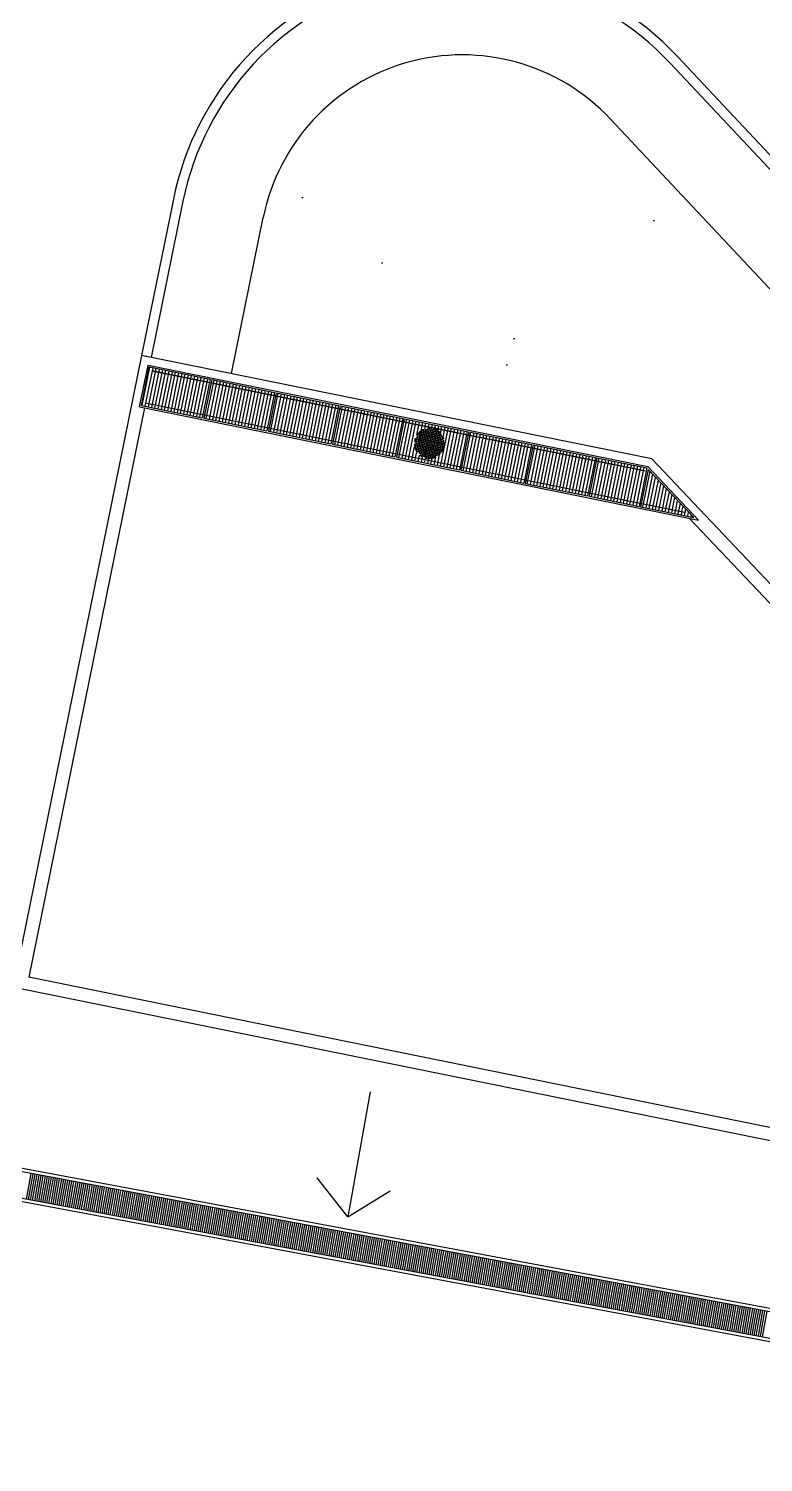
# Model space of a CAD drawing. Header units: metres. Extents: x 1796 to 5645, y -4719 to 2384.
# Drawn here: x 2018.84 to 2030.05, y -1138.64 to -1116.74 of the extents above; entities that cross this region are included whole.
import ezdxf

# ---------------------------------------------------------------- set-up
doc = ezdxf.new("R2010")
doc.units = ezdxf.units.M
doc.header["$MEASUREMENT"] = 0
doc.layers.add('ARQUITETURA', color=253, linetype='CONTINUOUS')

msp = doc.modelspace()

# ---------------------------------------------------------------- hatches: boundary and pattern name
at = {"layer": 'ARQUITETURA'}
h = msp.add_hatch(dxfattribs=at)
h.set_pattern_fill('AR-SAND', color=116, scale=3, angle=-46.877, style=0)
h.set_pattern_definition([(350.62296, (1466.5355, -762.2295), (4.08992, 4.08927), [0, -4.56, 0, -5.1, 0, -4.875]), (320.623, (1466.5355, -762.2295), (9.808834, 1.91215), [0, -2.46, 0, -4.11, 0, -1.575]), (280.623, (1464.013, -759.536), (6.39856, -6.807323), [0, -1.5, 0, -5.4, 0, -7.05]), (270.623, (1464.013, -759.536), (8.08648, -4.78256), [0, -0.75, 0, -3.54, 0, -4.05])])
edge = h.paths.add_edge_path()
edge.add_line((2048.41, -1161.912), (2047.65, -1163.919))
edge.add_arc((2015.073, -1249.958), 92, 69.26198, 79.43995)
edge.add_line((2031.934, -1159.516), (2031.658, -1160.99))
edge.add_line((2031.658, -1160.99), (2009.518, -1156.844))
edge.add_line((2009.518, -1156.844), (2011.289, -1147.384))
edge.add_line((2011.289, -1147.384), (2033.265, -1151.499))
edge.add_line((2033.265, -1151.499), (2037.108, -1132.566))
edge.add_line((2037.108, -1132.566), (2028.352, -1123.315))
edge.add_line((2028.352, -1123.315), (2021.935, -1122.012))
edge.add_line((2021.935, -1122.012), (2022.419, -1119.626))
edge.add_arc((2025.457, -1120.243), 3.1, 43.1229, 168.5248, ccw=False)
edge.add_line((2027.72, -1118.124), (2040.231, -1131.482))
edge.add_arc((2039.063, -1132.575), 1.6, -10.3134, 43.1255, ccw=False)
edge.add_line((2040.638, -1132.862), (2037.908, -1147.419))
edge.add_arc((2043.365, -1148.443), 5.552, 169.3787, 228.4034)
edge.add_line((2039.679, -1152.595), (2048.41, -1161.912))

# ---------------------------------------------------------------- linework, layer by layer
for p, q in [((2041.19, -1130.678, 0), (2028.632, -1117.269, 0)), ((2041.294, -1130.569, 0), (2028.741, -1117.167, 0)), ((2027.72, -1118.124, 0), (2040.231, -1131.482, 0)), ((2021.047, -1119.347, 0), (2020.563, -1121.733)), ((2021.194, -1119.377, 0), (2020.71, -1121.763)), ((2021.935, -1122.012, 0), (2022.419, -1119.626, 0)), ((2020.563, -1121.733), (2018.603, -1131.386)), ((2028.352, -1123.315), (2020.563, -1121.733)), ((2020.531, -1122.518), (2020.66, -1121.881)), ((2020.56, -1122.498), (2020.68, -1121.91)), ((2020.57, -1122.5), (2020.689, -1121.912)), ((2020.619, -1122.51), (2020.738, -1121.922)), ((2020.66, -1121.881), (2028.289, -1123.429)), ((2020.668, -1122.52), (2020.787, -1121.932)), ((2020.68, -1121.91), (2021.608, -1122.099)), ((2020.717, -1122.53), (2020.836, -1121.942)), ((2020.719, -1121.969), (2028.251, -1123.498)), ((2028.242, -1123.496), (2020.719, -1121.969)), ((2020.766, -1122.54), (2020.885, -1121.952)), ((2020.815, -1122.55), (2020.934, -1121.962)), ((2020.864, -1122.56), (2020.983, -1121.972)), ((2020.913, -1122.57), (2021.032, -1121.982)), ((2020.962, -1122.58), (2021.081, -1121.992)), ((2021.011, -1122.59), (2021.13, -1122.002)), ((2021.06, -1122.6), (2021.179, -1122.012)), ((2021.109, -1122.61), (2021.228, -1122.022)), ((2021.158, -1122.62), (2021.277, -1122.032)), ((2021.207, -1122.629), (2021.326, -1122.041)), ((2021.256, -1122.639), (2021.375, -1122.051)), ((2021.354, -1122.659), (2021.473, -1122.071)), ((2021.403, -1122.669), (2021.522, -1122.081)), ((2021.406, -1122.152), (2021.424, -1122.061)), ((2021.452, -1122.679), (2021.571, -1122.091)), ((2021.305, -1122.649), (2021.406, -1122.152)), ((2021.608, -1122.099), (2021.489, -1122.687)), ((2021.632, -1122.104), (2021.513, -1122.692)), ((2021.55, -1122.699), (2021.669, -1122.111)), ((2021.599, -1122.709), (2021.718, -1122.121)), ((2021.632, -1122.104), (2022.593, -1122.298)), ((2021.648, -1122.719), (2021.767, -1122.131)), ((2021.697, -1122.729), (2021.816, -1122.141)), ((2021.746, -1122.739), (2021.865, -1122.151)), ((2021.795, -1122.749), (2021.914, -1122.161)), ((2021.844, -1122.759), (2021.963, -1122.171)), ((2021.893, -1122.769), (2022.012, -1122.181)), ((2021.942, -1122.779), (2022.061, -1122.191)), ((2021.991, -1122.789), (2022.11, -1122.201)), ((2022.04, -1122.799), (2022.159, -1122.211)), ((2022.089, -1122.809), (2022.208, -1122.221)), ((2022.138, -1122.818), (2022.257, -1122.23)), ((2022.187, -1122.828), (2022.306, -1122.24)), ((2022.236, -1122.838), (2022.355, -1122.25)), ((2022.285, -1122.848), (2022.404, -1122.26)), ((2022.334, -1122.858), (2022.453, -1122.27)), ((2022.383, -1122.868), (2022.502, -1122.28)), ((2022.432, -1122.878), (2022.551, -1122.29)), ((2022.593, -1122.298), (2022.473, -1122.886)), ((2022.617, -1122.303), (2022.498, -1122.891)), ((2022.53, -1122.898), (2022.649, -1122.31)), ((2022.617, -1122.303), (2023.569, -1122.497)), ((2020.531, -1122.518), (2029.066, -1124.25)), ((2020.56, -1122.498), (2021.489, -1122.687)), ((2020.619, -1122.459), (2028.848, -1124.13)), ((2022.579, -1122.908), (2022.698, -1122.32)), ((2022.628, -1122.918), (2022.747, -1122.33)), ((2022.677, -1122.928), (2022.796, -1122.34)), ((2022.726, -1122.938), (2022.845, -1122.35)), ((2022.775, -1122.948), (2022.894, -1122.36)), ((2022.824, -1122.958), (2022.943, -1122.37)), ((2022.873, -1122.968), (2022.992, -1122.38)), ((2022.922, -1122.978), (2023.041, -1122.39)), ((2022.971, -1122.988), (2023.09, -1122.4)), ((2023.02, -1122.997), (2023.139, -1122.41)), ((2023.069, -1123.007), (2023.188, -1122.419)), ((2023.118, -1123.017), (2023.237, -1122.429)), ((2023.167, -1123.027), (2023.286, -1122.439)), ((2023.216, -1123.037), (2023.335, -1122.449)), ((2023.265, -1123.047), (2023.384, -1122.459)), ((2023.314, -1123.057), (2023.433, -1122.469)), ((2023.363, -1123.067), (2023.482, -1122.479)), ((2023.412, -1123.077), (2023.531, -1122.489)), ((2023.569, -1122.497), (2023.449, -1123.085)), ((2023.593, -1122.502), (2023.474, -1123.09)), ((2023.51, -1123.097), (2023.629, -1122.509)), ((2023.559, -1123.107), (2023.678, -1122.519)), ((2023.593, -1122.502), (2024.548, -1122.696)), ((2023.608, -1123.117), (2023.727, -1122.529)), ((2020.604, -1122.533), (2018.839, -1131.23)), ((2021.513, -1122.692), (2022.473, -1122.886)), ((2023.657, -1123.127), (2023.776, -1122.539)), ((2023.706, -1123.137), (2023.825, -1122.549)), ((2023.755, -1123.147), (2023.874, -1122.559)), ((2023.804, -1123.157), (2023.923, -1122.569)), ((2023.853, -1123.167), (2023.972, -1122.579)), ((2023.902, -1123.177), (2024.021, -1122.589)), ((2023.951, -1123.186), (2024.07, -1122.598)), ((2024, -1123.196), (2024.119, -1122.608)), ((2024.049, -1123.206), (2024.168, -1122.618)), ((2024.098, -1123.216), (2024.217, -1122.628)), ((2024.147, -1123.226), (2024.266, -1122.638)), ((2024.196, -1123.236), (2024.315, -1122.648)), ((2024.245, -1123.246), (2024.364, -1122.658)), ((2024.294, -1123.256), (2024.413, -1122.668)), ((2024.343, -1123.266), (2024.462, -1122.678)), ((2024.392, -1123.276), (2024.511, -1122.688)), ((2024.548, -1122.696), (2024.429, -1123.284)), ((2024.573, -1122.7), (2024.453, -1123.288)), ((2024.553, -1122.988), (2024.609, -1122.708)), ((2024.573, -1122.7), (2025.533, -1122.895)), ((2024.588, -1123.316), (2024.707, -1122.728)), ((2024.601, -1123), (2024.658, -1122.718)), ((2024.637, -1123.326), (2024.756, -1122.738)), ((2024.764, -1122.951), (2024.805, -1122.748)), ((2022.498, -1122.891), (2023.449, -1123.085)), ((2024.781, -1122.939), (2024.741, -1123.133)), ((2024.813, -1122.906), (2024.757, -1123.183)), ((2024.766, -1122.95), (2024.764, -1122.952)), ((2024.783, -1122.926), (2024.766, -1122.95)), ((2024.766, -1122.967), (2025.178, -1123.05)), ((2024.842, -1122.89), (2024.777, -1123.208)), ((2024.777, -1122.944), (2025.169, -1123.023)), ((2024.806, -1122.905), (2024.783, -1122.926)), ((2024.79, -1122.921), (2025.161, -1122.996)), ((2024.87, -1122.875), (2024.798, -1123.232)), ((2024.828, -1122.886), (2024.806, -1122.905)), ((2024.899, -1122.859), (2024.818, -1123.255)), ((2024.821, -1122.902), (2025.152, -1122.969)), ((2024.828, -1122.888), (2024.854, -1122.758)), ((2024.856, -1122.872), (2024.828, -1122.886)), ((2024.925, -1122.855), (2024.84, -1123.275)), ((2024.855, -1122.883), (2025.135, -1122.94)), ((2024.874, -1122.865), (2024.856, -1122.872)), ((2024.952, -1122.85), (2024.864, -1123.285)), ((2024.884, -1122.861), (2024.903, -1122.768)), ((2024.976, -1122.854), (2024.888, -1123.291)), ((2024.889, -1122.864), (2025.092, -1122.906)), ((2025.001, -1122.859), (2024.912, -1123.296)), ((2024.942, -1122.848), (2024.925, -1122.851)), ((2025.025, -1122.864), (2024.937, -1123.301)), ((2024.938, -1122.851), (2024.952, -1122.778)), ((2024.961, -1122.85), (2024.942, -1122.848)), ((2024.946, -1122.85), (2025.051, -1122.872)), ((2025.05, -1122.87), (2024.963, -1123.299)), ((2024.988, -1122.853), (2025.001, -1122.787)), ((2025.071, -1122.889), (2024.989, -1123.296)), ((2025.031, -1122.861), (2025.013, -1122.856)), ((2025.093, -1122.906), (2025.015, -1123.294)), ((2025.058, -1122.872), (2025.031, -1122.861)), ((2025.037, -1122.866), (2025.05, -1122.797)), ((2025.116, -1122.923), (2025.041, -1123.292)), ((2025.084, -1122.887), (2025.058, -1122.872)), ((2025.137, -1122.941), (2025.071, -1123.27)), ((2025.083, -1122.89), (2025.099, -1122.807)), ((2025.109, -1122.906), (2025.084, -1122.887)), ((2025.13, -1122.927), (2025.109, -1122.906)), ((2025.126, -1122.927), (2025.148, -1122.817)), ((2025.127, -1123.425), (2025.246, -1122.837)), ((2025.132, -1122.93), (2025.13, -1122.927)), ((2025.165, -1122.988), (2025.197, -1122.827)), ((2025.176, -1123.435), (2025.295, -1122.847)), ((2025.225, -1123.445), (2025.344, -1122.857)), ((2025.274, -1123.455), (2025.393, -1122.867)), ((2025.323, -1123.465), (2025.442, -1122.877)), ((2025.372, -1123.475), (2025.491, -1122.887)), ((2025.533, -1122.895), (2025.414, -1123.483)), ((2025.557, -1122.9), (2025.438, -1123.488)), ((2025.47, -1123.495), (2025.589, -1122.907)), ((2025.519, -1123.505), (2025.638, -1122.917)), ((2025.557, -1122.9), (2026.515, -1123.095)), ((2025.568, -1123.515), (2025.687, -1122.927)), ((2025.617, -1123.525), (2025.736, -1122.937)), ((2025.666, -1123.535), (2025.785, -1122.947)), ((2025.715, -1123.545), (2025.834, -1122.957)), ((2025.764, -1123.555), (2025.883, -1122.967)), ((2023.474, -1123.09), (2024.429, -1123.284)), ((2024.49, -1123.296), (2024.552, -1122.993)), ((2024.539, -1123.306), (2024.601, -1123.001)), ((2024.601, -1123.001), (2024.601, -1123)), ((2024.686, -1123.336), (2024.729, -1123.126)), ((2024.725, -1123.086), (2024.727, -1123.093)), ((2024.727, -1123.093), (2024.731, -1123.123)), ((2024.738, -1123.003), (2024.73, -1123.032)), ((2024.73, -1123.032), (2024.73, -1123.033)), ((2024.73, -1123.036), (2025.171, -1123.126)), ((2024.731, -1123.123), (2024.738, -1123.151)), ((2024.739, -1123.021), (2024.732, -1123.053)), ((2024.733, -1123.062), (2025.165, -1123.15)), ((2024.735, -1123.088), (2025.158, -1123.174)), ((2024.739, -1123), (2024.738, -1123.003)), ((2024.738, -1123.151), (2024.75, -1123.179)), ((2024.739, -1123.114), (2025.15, -1123.198)), ((2024.741, -1123.14), (2025.132, -1123.22)), ((2024.742, -1123.013), (2025.179, -1123.102)), ((2024.745, -1123.167), (2025.106, -1123.24)), ((2024.75, -1123.179), (2024.764, -1123.205)), ((2024.754, -1122.99), (2025.186, -1123.078)), ((2025.156, -1122.977), (2025.101, -1123.244)), ((2025.171, -1123.026), (2025.132, -1123.22)), ((2025.153, -1123.196), (2025.163, -1123.181)), ((2025.163, -1122.977), (2025.161, -1122.974)), ((2025.174, -1123.005), (2025.163, -1122.977)), ((2025.163, -1123.181), (2025.173, -1123.153)), ((2025.173, -1123.153), (2025.182, -1123.124)), ((2025.174, -1123.007), (2025.174, -1123.005)), ((2025.182, -1123.124), (2025.185, -1123.094)), ((2025.186, -1123.064), (2025.184, -1123.061)), ((2025.185, -1123.094), (2025.186, -1123.064)), ((2025.186, -1123.076), (2025.185, -1123.085)), ((2025.194, -1123.081), (2025.187, -1123.079)), ((2025.813, -1123.564), (2025.932, -1122.976)), ((2025.862, -1123.574), (2025.981, -1122.986)), ((2025.911, -1123.584), (2026.03, -1122.996)), ((2025.96, -1123.594), (2026.079, -1123.006)), ((2026.009, -1123.604), (2026.128, -1123.016)), ((2026.058, -1123.614), (2026.177, -1123.026)), ((2026.107, -1123.624), (2026.226, -1123.036)), ((2026.156, -1123.634), (2026.275, -1123.046)), ((2026.205, -1123.644), (2026.324, -1123.056)), ((2026.254, -1123.654), (2026.373, -1123.066)), ((2026.303, -1123.664), (2026.422, -1123.076)), ((2026.352, -1123.674), (2026.471, -1123.086)), ((2026.515, -1123.095), (2026.396, -1123.683)), ((2026.54, -1123.1), (2026.42, -1123.688)), ((2026.45, -1123.694), (2026.569, -1123.106)), ((2026.499, -1123.704), (2026.618, -1123.116)), ((2026.54, -1123.1), (2027.489, -1123.292)), ((2026.548, -1123.714), (2026.667, -1123.126)), ((2026.597, -1123.724), (2026.716, -1123.136)), ((2026.646, -1123.734), (2026.765, -1123.146)), ((2026.695, -1123.744), (2026.814, -1123.156)), ((2026.744, -1123.753), (2026.863, -1123.165)), ((2026.793, -1123.763), (2026.912, -1123.175)), ((2026.842, -1123.773), (2026.961, -1123.185)), ((2024.453, -1123.288), (2025.414, -1123.483)), ((2024.735, -1123.346), (2024.763, -1123.208)), ((2024.764, -1123.205), (2024.774, -1123.218)), ((2024.768, -1123.197), (2025.081, -1123.26)), ((2024.784, -1123.356), (2024.805, -1123.255)), ((2024.794, -1123.227), (2025.057, -1123.281)), ((2024.81, -1123.258), (2024.827, -1123.269)), ((2024.82, -1123.258), (2025.002, -1123.295)), ((2024.827, -1123.269), (2024.84, -1123.276)), ((2024.833, -1123.366), (2024.849, -1123.285)), ((2024.882, -1123.375), (2024.897, -1123.303)), ((2024.889, -1123.299), (2024.911, -1123.303)), ((2024.911, -1123.303), (2024.94, -1123.308)), ((2024.931, -1123.385), (2024.946, -1123.31)), ((2024.94, -1123.308), (2024.97, -1123.308)), ((2024.97, -1123.308), (2025, -1123.304)), ((2024.98, -1123.395), (2024.998, -1123.306)), ((2025, -1123.304), (2025.029, -1123.297)), ((2025.029, -1123.405), (2025.053, -1123.288)), ((2025.029, -1123.297), (2025.049, -1123.289)), ((2025.078, -1123.415), (2025.112, -1123.247)), ((2025.094, -1123.262), (2025.107, -1123.252)), ((2025.107, -1123.252), (2025.12, -1123.238)), ((2026.891, -1123.783), (2027.01, -1123.195)), ((2026.94, -1123.793), (2027.059, -1123.205)), ((2026.989, -1123.803), (2027.108, -1123.215)), ((2027.038, -1123.813), (2027.157, -1123.225)), ((2027.087, -1123.823), (2027.206, -1123.235)), ((2027.136, -1123.833), (2027.255, -1123.245)), ((2027.185, -1123.843), (2027.304, -1123.255)), ((2027.234, -1123.853), (2027.353, -1123.265)), ((2027.283, -1123.863), (2027.402, -1123.275)), ((2027.332, -1123.873), (2027.451, -1123.285)), ((2027.489, -1123.292), (2027.369, -1123.88)), ((2027.513, -1123.297), (2027.394, -1123.885)), ((2027.43, -1123.893), (2027.549, -1123.305)), ((2027.479, -1123.903), (2027.598, -1123.315)), ((2027.513, -1123.297), (2028.276, -1123.452)), ((2027.528, -1123.913), (2027.647, -1123.325)), ((2027.577, -1123.923), (2027.696, -1123.335)), ((2027.626, -1123.933), (2027.745, -1123.345)), ((2027.675, -1123.942), (2027.794, -1123.354)), ((2027.724, -1123.952), (2027.843, -1123.364)), ((2027.773, -1123.962), (2027.892, -1123.374)), ((2027.822, -1123.972), (2027.941, -1123.384)), ((2027.92, -1123.992), (2028.039, -1123.404)), ((2027.98, -1123.443), (2027.99, -1123.394)), ((2028.352, -1123.315), (2037.108, -1132.566)), ((2025.438, -1123.488), (2026.396, -1123.683)), ((2027.871, -1123.982), (2027.977, -1123.461)), ((2027.969, -1124.002), (2028.088, -1123.414)), ((2027.977, -1123.461), (2027.98, -1123.443)), ((2028.018, -1124.012), (2028.137, -1123.424)), ((2028.067, -1124.022), (2028.186, -1123.434)), ((2028.116, -1124.032), (2028.225, -1123.495)), ((2028.276, -1123.452), (2028.157, -1124.04)), ((2028.297, -1123.475), (2028.181, -1124.045)), ((2028.214, -1124.052), (2028.325, -1123.504)), ((2028.225, -1123.493), (2028.235, -1123.444)), ((2028.225, -1123.495), (2028.225, -1123.493)), ((2028.263, -1124.062), (2028.367, -1123.549)), ((2028.276, -1123.452), (2028.276, -1123.452)), ((2028.289, -1123.429), (2029.066, -1124.25)), ((2028.297, -1123.475), (2028.993, -1124.21)), ((2028.312, -1124.072), (2028.409, -1123.593)), ((2026.42, -1123.688), (2027.369, -1123.88)), ((2028.361, -1124.082), (2028.451, -1123.637)), ((2028.41, -1124.092), (2028.493, -1123.682)), ((2028.459, -1124.102), (2028.535, -1123.726)), ((2028.508, -1124.112), (2028.577, -1123.77)), ((2028.557, -1124.121), (2028.619, -1123.815)), ((2027.394, -1123.885), (2028.157, -1124.04)), ((2028.181, -1124.045), (2028.993, -1124.21)), ((2028.606, -1124.131), (2028.661, -1123.859)), ((2028.667, -1124.081), (2028.703, -1123.904)), ((2028.716, -1124.094), (2028.745, -1123.948)), ((2028.753, -1124.161), (2028.787, -1123.992)), ((2028.812, -1124.12), (2028.829, -1124.037)), ((2028.655, -1124.141), (2028.665, -1124.092)), ((2028.665, -1124.092), (2028.667, -1124.081)), ((2028.704, -1124.151), (2028.714, -1124.102)), ((2028.714, -1124.102), (2028.716, -1124.094)), ((2028.802, -1124.171), (2028.812, -1124.122)), ((2028.812, -1124.122), (2028.812, -1124.12)), ((2028.851, -1124.181), (2028.871, -1124.081)), ((2028.9, -1124.191), (2028.913, -1124.126)), ((2028.921, -1124.221), (2031.706, -1127.159)), ((2028.949, -1124.201), (2028.955, -1124.17)), ((2030.363, -1133.774), (2010.866, -1129.816)), ((2030.403, -1133.578), (2018.839, -1131.23)), ((2035.928, -1137.373), (2011.393, -1132.779)), ((2035.869, -1137.413), (2011.427, -1132.836)), ((2024.052, -1132.98, 0), (2023.71, -1134.893)), ((2035.79, -1137.805), (2011.364, -1133.231)), ((2035.829, -1137.863), (2011.307, -1133.271)), ((2018.869, -1134.23), (2018.8, -1134.624)), ((2018.9, -1134.236), (2018.831, -1134.629)), ((2018.932, -1134.241), (2018.862, -1134.635)), ((2018.963, -1134.247), (2018.893, -1134.641)), ((2018.994, -1134.253), (2018.925, -1134.647)), ((2019.025, -1134.259), (2018.956, -1134.653)), ((2019.056, -1134.265), (2018.987, -1134.659)), ((2019.088, -1134.271), (2019.018, -1134.665)), ((2019.119, -1134.276), (2019.049, -1134.67)), ((2019.15, -1134.282), (2019.081, -1134.676)), ((2019.181, -1134.288), (2019.112, -1134.682)), ((2019.213, -1134.294), (2019.143, -1134.688)), ((2019.244, -1134.3), (2019.174, -1134.694)), ((2019.275, -1134.306), (2019.205, -1134.7)), ((2019.306, -1134.312), (2019.237, -1134.705)), ((2019.337, -1134.317), (2019.268, -1134.711)), ((2019.369, -1134.323), (2019.299, -1134.717)), ((2019.4, -1134.329), (2019.33, -1134.723)), ((2019.431, -1134.335), (2019.361, -1134.729)), ((2019.462, -1134.341), (2019.393, -1134.735)), ((2019.493, -1134.347), (2019.424, -1134.741)), ((2019.525, -1134.352), (2019.455, -1134.746)), ((2023.71, -1134.893), (2023.242, -1134.295)), ((2019.556, -1134.358), (2019.486, -1134.752)), ((2019.587, -1134.364), (2019.518, -1134.758)), ((2019.618, -1134.37), (2019.549, -1134.764)), ((2019.649, -1134.376), (2019.58, -1134.77)), ((2019.681, -1134.382), (2019.611, -1134.776)), ((2019.712, -1134.388), (2019.642, -1134.781)), ((2019.743, -1134.393), (2019.674, -1134.787)), ((2019.774, -1134.399), (2019.705, -1134.793)), ((2019.805, -1134.405), (2019.736, -1134.799)), ((2019.837, -1134.411), (2019.767, -1134.805)), ((2019.868, -1134.417), (2019.798, -1134.811)), ((2019.899, -1134.423), (2019.83, -1134.817)), ((2019.93, -1134.428), (2019.861, -1134.822)), ((2019.962, -1134.434), (2019.892, -1134.828)), ((2019.993, -1134.44), (2019.923, -1134.834)), ((2020.024, -1134.446), (2019.954, -1134.84)), ((2020.055, -1134.452), (2019.986, -1134.846)), ((2020.086, -1134.458), (2020.017, -1134.852)), ((2020.118, -1134.463), (2020.048, -1134.857)), ((2020.149, -1134.469), (2020.079, -1134.863)), ((2020.18, -1134.475), (2020.111, -1134.869)), ((2020.211, -1134.481), (2020.142, -1134.875)), ((2020.242, -1134.487), (2020.173, -1134.881)), ((2020.274, -1134.493), (2020.204, -1134.887)), ((2020.305, -1134.499), (2020.235, -1134.892)), ((2020.336, -1134.504), (2020.267, -1134.898)), ((2020.367, -1134.51), (2020.298, -1134.904)), ((2020.398, -1134.516), (2020.329, -1134.91)), ((2020.43, -1134.522), (2020.36, -1134.916)), ((2020.461, -1134.528), (2020.391, -1134.922)), ((2020.492, -1134.534), (2020.423, -1134.928)), ((2020.523, -1134.539), (2020.454, -1134.933)), ((2020.555, -1134.545), (2020.485, -1134.939)), ((2020.586, -1134.551), (2020.516, -1134.945)), ((2020.617, -1134.557), (2020.547, -1134.951)), ((2020.648, -1134.563), (2020.579, -1134.957)), ((2020.679, -1134.569), (2020.61, -1134.963)), ((2020.711, -1134.575), (2020.641, -1134.968)), ((2023.71, -1134.893), (2024.357, -1134.495)), ((2020.742, -1134.58), (2020.672, -1134.974)), ((2020.773, -1134.586), (2020.703, -1134.98)), ((2020.804, -1134.592), (2020.735, -1134.986)), ((2020.835, -1134.598), (2020.766, -1134.992)), ((2020.867, -1134.604), (2020.797, -1134.998)), ((2020.898, -1134.61), (2020.828, -1135.004)), ((2020.929, -1134.615), (2020.86, -1135.009)), ((2020.96, -1134.621), (2020.891, -1135.015)), ((2020.991, -1134.627), (2020.922, -1135.021)), ((2021.023, -1134.633), (2020.953, -1135.027)), ((2021.054, -1134.639), (2020.984, -1135.033)), ((2021.085, -1134.645), (2021.016, -1135.039)), ((2021.116, -1134.651), (2021.047, -1135.044)), ((2021.147, -1134.656), (2021.078, -1135.05)), ((2021.179, -1134.662), (2021.109, -1135.056)), ((2021.21, -1134.668), (2021.14, -1135.062)), ((2021.241, -1134.674), (2021.172, -1135.068)), ((2021.272, -1134.68), (2021.203, -1135.074)), ((2021.304, -1134.686), (2021.234, -1135.08)), ((2021.335, -1134.691), (2021.265, -1135.085)), ((2021.366, -1134.697), (2021.296, -1135.091)), ((2021.397, -1134.703), (2021.328, -1135.097)), ((2021.428, -1134.709), (2021.359, -1135.103)), ((2021.46, -1134.715), (2021.39, -1135.109)), ((2021.491, -1134.721), (2021.421, -1135.115)), ((2021.522, -1134.726), (2021.453, -1135.12)), ((2021.553, -1134.732), (2021.484, -1135.126)), ((2021.584, -1134.738), (2021.515, -1135.132)), ((2021.616, -1134.744), (2021.546, -1135.138)), ((2021.647, -1134.75), (2021.577, -1135.144)), ((2021.678, -1134.756), (2021.609, -1135.15)), ((2021.709, -1134.762), (2021.64, -1135.155)), ((2021.74, -1134.767), (2021.671, -1135.161)), ((2021.772, -1134.773), (2021.702, -1135.167)), ((2021.803, -1134.779), (2021.733, -1135.173)), ((2021.834, -1134.785), (2021.765, -1135.179)), ((2021.865, -1134.791), (2021.796, -1135.185)), ((2021.897, -1134.797), (2021.827, -1135.191)), ((2021.928, -1134.802), (2021.858, -1135.196)), ((2021.959, -1134.808), (2021.889, -1135.202)), ((2021.99, -1134.814), (2021.921, -1135.208)), ((2022.021, -1134.82), (2021.952, -1135.214)), ((2022.053, -1134.826), (2021.983, -1135.22)), ((2022.084, -1134.832), (2022.014, -1135.226)), ((2022.115, -1134.838), (2022.045, -1135.231)), ((2022.146, -1134.843), (2022.077, -1135.237)), ((2022.177, -1134.849), (2022.108, -1135.243)), ((2022.209, -1134.855), (2022.139, -1135.249)), ((2022.24, -1134.861), (2022.17, -1135.255)), ((2022.271, -1134.867), (2022.202, -1135.261)), ((2022.302, -1134.873), (2022.233, -1135.267)), ((2022.333, -1134.878), (2022.264, -1135.272)), ((2022.365, -1134.884), (2022.295, -1135.278)), ((2022.396, -1134.89), (2022.326, -1135.284)), ((2022.427, -1134.896), (2022.358, -1135.29)), ((2022.458, -1134.902), (2022.389, -1135.296)), ((2022.489, -1134.908), (2022.42, -1135.302)), ((2022.521, -1134.914), (2022.451, -1135.307)), ((2022.552, -1134.919), (2022.482, -1135.313)), ((2022.583, -1134.925), (2022.514, -1135.319)), ((2022.614, -1134.931), (2022.545, -1135.325)), ((2022.646, -1134.937), (2022.576, -1135.331)), ((2022.677, -1134.943), (2022.607, -1135.337)), ((2022.708, -1134.949), (2022.638, -1135.343)), ((2022.739, -1134.954), (2022.67, -1135.348)), ((2022.77, -1134.96), (2022.701, -1135.354)), ((2022.802, -1134.966), (2022.732, -1135.36)), ((2022.833, -1134.972), (2022.763, -1135.366)), ((2022.864, -1134.978), (2022.795, -1135.372)), ((2022.895, -1134.984), (2022.826, -1135.378)), ((2022.926, -1134.989), (2022.857, -1135.383)), ((2022.958, -1134.995), (2022.888, -1135.389)), ((2022.989, -1135.001), (2022.919, -1135.395)), ((2023.02, -1135.007), (2022.951, -1135.401)), ((2023.051, -1135.013), (2022.982, -1135.407)), ((2023.082, -1135.019), (2023.013, -1135.413)), ((2023.114, -1135.025), (2023.044, -1135.418)), ((2023.145, -1135.03), (2023.075, -1135.424)), ((2023.176, -1135.036), (2023.107, -1135.43)), ((2023.207, -1135.042), (2023.138, -1135.436)), ((2023.239, -1135.048), (2023.169, -1135.442)), ((2023.27, -1135.054), (2023.2, -1135.448)), ((2023.301, -1135.06), (2023.231, -1135.454)), ((2023.332, -1135.065), (2023.263, -1135.459)), ((2023.363, -1135.071), (2023.294, -1135.465)), ((2023.395, -1135.077), (2023.325, -1135.471)), ((2023.426, -1135.083), (2023.356, -1135.477)), ((2023.457, -1135.089), (2023.387, -1135.483)), ((2023.488, -1135.095), (2023.419, -1135.489)), ((2023.519, -1135.101), (2023.45, -1135.494)), ((2023.551, -1135.106), (2023.481, -1135.5)), ((2023.582, -1135.112), (2023.512, -1135.506)), ((2023.613, -1135.118), (2023.544, -1135.512)), ((2023.644, -1135.124), (2023.575, -1135.518)), ((2023.675, -1135.13), (2023.606, -1135.524)), ((2023.707, -1135.136), (2023.637, -1135.53)), ((2023.738, -1135.141), (2023.668, -1135.535)), ((2023.769, -1135.147), (2023.7, -1135.541)), ((2023.8, -1135.153), (2023.731, -1135.547)), ((2023.831, -1135.159), (2023.762, -1135.553)), ((2023.863, -1135.165), (2023.793, -1135.559)), ((2023.894, -1135.171), (2023.824, -1135.565)), ((2023.925, -1135.177), (2023.856, -1135.57)), ((2023.956, -1135.182), (2023.887, -1135.576)), ((2023.988, -1135.188), (2023.918, -1135.582)), ((2024.019, -1135.194), (2023.949, -1135.588)), ((2024.05, -1135.2), (2023.98, -1135.594)), ((2024.081, -1135.206), (2024.012, -1135.6)), ((2024.112, -1135.212), (2024.043, -1135.606)), ((2024.144, -1135.217), (2024.074, -1135.611)), ((2024.175, -1135.223), (2024.105, -1135.617)), ((2024.206, -1135.229), (2024.137, -1135.623)), ((2024.237, -1135.235), (2024.168, -1135.629)), ((2024.268, -1135.241), (2024.199, -1135.635)), ((2024.3, -1135.247), (2024.23, -1135.641)), ((2024.331, -1135.252), (2024.261, -1135.646)), ((2024.362, -1135.258), (2024.293, -1135.652)), ((2024.393, -1135.264), (2024.324, -1135.658)), ((2024.424, -1135.27), (2024.355, -1135.664)), ((2024.456, -1135.276), (2024.386, -1135.67)), ((2024.487, -1135.282), (2024.417, -1135.676)), ((2024.518, -1135.288), (2024.449, -1135.682)), ((2024.549, -1135.293), (2024.48, -1135.687)), ((2024.581, -1135.299), (2024.511, -1135.693)), ((2024.612, -1135.305), (2024.542, -1135.699)), ((2024.643, -1135.311), (2024.573, -1135.705)), ((2024.674, -1135.317), (2024.605, -1135.711)), ((2024.705, -1135.323), (2024.636, -1135.717)), ((2024.737, -1135.328), (2024.667, -1135.722)), ((2024.768, -1135.334), (2024.698, -1135.728)), ((2024.799, -1135.34), (2024.729, -1135.734)), ((2024.83, -1135.346), (2024.761, -1135.74)), ((2024.861, -1135.352), (2024.792, -1135.746)), ((2024.893, -1135.358), (2024.823, -1135.752)), ((2024.924, -1135.364), (2024.854, -1135.757)), ((2024.955, -1135.369), (2024.886, -1135.763)), ((2024.986, -1135.375), (2024.917, -1135.769)), ((2025.017, -1135.381), (2024.948, -1135.775)), ((2025.049, -1135.387), (2024.979, -1135.781)), ((2025.08, -1135.393), (2025.01, -1135.787)), ((2025.111, -1135.399), (2025.042, -1135.793)), ((2025.142, -1135.404), (2025.073, -1135.798)), ((2025.173, -1135.41), (2025.104, -1135.804)), ((2025.205, -1135.416), (2025.135, -1135.81)), ((2025.236, -1135.422), (2025.166, -1135.816)), ((2025.267, -1135.428), (2025.198, -1135.822)), ((2025.298, -1135.434), (2025.229, -1135.828)), ((2025.33, -1135.44), (2025.26, -1135.833)), ((2025.361, -1135.445), (2025.291, -1135.839)), ((2025.392, -1135.451), (2025.322, -1135.845)), ((2025.423, -1135.457), (2025.354, -1135.851)), ((2025.454, -1135.463), (2025.385, -1135.857)), ((2025.486, -1135.469), (2025.416, -1135.863)), ((2025.517, -1135.475), (2025.447, -1135.869)), ((2025.548, -1135.48), (2025.479, -1135.874)), ((2025.579, -1135.486), (2025.51, -1135.88)), ((2025.61, -1135.492), (2025.541, -1135.886)), ((2025.642, -1135.498), (2025.572, -1135.892)), ((2025.673, -1135.504), (2025.603, -1135.898)), ((2025.704, -1135.51), (2025.635, -1135.904)), ((2025.735, -1135.515), (2025.666, -1135.909)), ((2025.766, -1135.521), (2025.697, -1135.915)), ((2025.798, -1135.527), (2025.728, -1135.921)), ((2025.829, -1135.533), (2025.759, -1135.927)), ((2025.86, -1135.539), (2025.791, -1135.933)), ((2025.891, -1135.545), (2025.822, -1135.939)), ((2025.923, -1135.551), (2025.853, -1135.945)), ((2025.954, -1135.556), (2025.884, -1135.95)), ((2025.985, -1135.562), (2025.915, -1135.956)), ((2026.016, -1135.568), (2025.947, -1135.962)), ((2026.047, -1135.574), (2025.978, -1135.968)), ((2026.079, -1135.58), (2026.009, -1135.974)), ((2026.11, -1135.586), (2026.04, -1135.98)), ((2026.141, -1135.591), (2026.071, -1135.985)), ((2026.172, -1135.597), (2026.103, -1135.991)), ((2026.203, -1135.603), (2026.134, -1135.997)), ((2026.235, -1135.609), (2026.165, -1136.003)), ((2026.266, -1135.615), (2026.196, -1136.009)), ((2026.297, -1135.621), (2026.228, -1136.015)), ((2026.328, -1135.627), (2026.259, -1136.02)), ((2026.359, -1135.632), (2026.29, -1136.026)), ((2026.391, -1135.638), (2026.321, -1136.032)), ((2026.422, -1135.644), (2026.352, -1136.038)), ((2026.453, -1135.65), (2026.384, -1136.044)), ((2026.484, -1135.656), (2026.415, -1136.05)), ((2026.515, -1135.662), (2026.446, -1136.056)), ((2026.547, -1135.667), (2026.477, -1136.061)), ((2026.578, -1135.673), (2026.508, -1136.067)), ((2026.609, -1135.679), (2026.54, -1136.073)), ((2026.64, -1135.685), (2026.571, -1136.079)), ((2026.672, -1135.691), (2026.602, -1136.085)), ((2026.703, -1135.697), (2026.633, -1136.091)), ((2026.734, -1135.703), (2026.664, -1136.096)), ((2026.765, -1135.708), (2026.696, -1136.102)), ((2026.796, -1135.714), (2026.727, -1136.108)), ((2026.828, -1135.72), (2026.758, -1136.114)), ((2026.859, -1135.726), (2026.789, -1136.12)), ((2026.89, -1135.732), (2026.821, -1136.126)), ((2026.921, -1135.738), (2026.852, -1136.132)), ((2026.952, -1135.743), (2026.883, -1136.137)), ((2026.984, -1135.749), (2026.914, -1136.143)), ((2027.015, -1135.755), (2026.945, -1136.149)), ((2027.046, -1135.761), (2026.977, -1136.155)), ((2027.077, -1135.767), (2027.008, -1136.161)), ((2027.108, -1135.773), (2027.039, -1136.167)), ((2027.14, -1135.778), (2027.07, -1136.172)), ((2027.171, -1135.784), (2027.101, -1136.178)), ((2027.202, -1135.79), (2027.133, -1136.184)), ((2027.233, -1135.796), (2027.164, -1136.19)), ((2027.265, -1135.802), (2027.195, -1136.196)), ((2027.296, -1135.808), (2027.226, -1136.202)), ((2027.327, -1135.814), (2027.257, -1136.208)), ((2027.358, -1135.819), (2027.289, -1136.213)), ((2027.389, -1135.825), (2027.32, -1136.219)), ((2027.421, -1135.831), (2027.351, -1136.225)), ((2027.452, -1135.837), (2027.382, -1136.231)), ((2027.483, -1135.843), (2027.413, -1136.237)), ((2027.514, -1135.849), (2027.445, -1136.243)), ((2027.545, -1135.854), (2027.476, -1136.248)), ((2027.577, -1135.86), (2027.507, -1136.254)), ((2027.608, -1135.866), (2027.538, -1136.26)), ((2027.639, -1135.872), (2027.57, -1136.266)), ((2027.67, -1135.878), (2027.601, -1136.272)), ((2027.701, -1135.884), (2027.632, -1136.278)), ((2027.733, -1135.89), (2027.663, -1136.283)), ((2027.764, -1135.895), (2027.694, -1136.289)), ((2027.795, -1135.901), (2027.726, -1136.295)), ((2027.826, -1135.907), (2027.757, -1136.301)), ((2027.857, -1135.913), (2027.788, -1136.307)), ((2027.889, -1135.919), (2027.819, -1136.313)), ((2027.92, -1135.925), (2027.85, -1136.319)), ((2027.951, -1135.93), (2027.882, -1136.324)), ((2027.982, -1135.936), (2027.913, -1136.33)), ((2028.014, -1135.942), (2027.944, -1136.336)), ((2028.045, -1135.948), (2027.975, -1136.342)), ((2028.076, -1135.954), (2028.006, -1136.348)), ((2028.107, -1135.96), (2028.038, -1136.354)), ((2028.138, -1135.966), (2028.069, -1136.359)), ((2028.17, -1135.971), (2028.1, -1136.365)), ((2028.201, -1135.977), (2028.131, -1136.371)), ((2028.232, -1135.983), (2028.163, -1136.377)), ((2028.263, -1135.989), (2028.194, -1136.383)), ((2028.294, -1135.995), (2028.225, -1136.389)), ((2028.326, -1136.001), (2028.256, -1136.395)), ((2028.357, -1136.006), (2028.287, -1136.4)), ((2028.388, -1136.012), (2028.319, -1136.406)), ((2028.419, -1136.018), (2028.35, -1136.412)), ((2028.45, -1136.024), (2028.381, -1136.418)), ((2028.482, -1136.03), (2028.412, -1136.424)), ((2028.513, -1136.036), (2028.443, -1136.43)), ((2028.544, -1136.041), (2028.475, -1136.435)), ((2028.575, -1136.047), (2028.506, -1136.441)), ((2028.607, -1136.053), (2028.537, -1136.447)), ((2028.638, -1136.059), (2028.568, -1136.453)), ((2028.669, -1136.065), (2028.599, -1136.459)), ((2028.7, -1136.071), (2028.631, -1136.465)), ((2028.731, -1136.077), (2028.662, -1136.471)), ((2028.763, -1136.082), (2028.693, -1136.476)), ((2028.794, -1136.088), (2028.724, -1136.482)), ((2028.825, -1136.094), (2028.755, -1136.488)), ((2028.856, -1136.1), (2028.787, -1136.494)), ((2028.887, -1136.106), (2028.818, -1136.5)), ((2028.919, -1136.112), (2028.849, -1136.506)), ((2028.95, -1136.117), (2028.88, -1136.511)), ((2028.981, -1136.123), (2028.912, -1136.517)), ((2029.012, -1136.129), (2028.943, -1136.523)), ((2029.043, -1136.135), (2028.974, -1136.529)), ((2029.075, -1136.141), (2029.005, -1136.535)), ((2029.106, -1136.147), (2029.036, -1136.541)), ((2029.137, -1136.153), (2029.068, -1136.546)), ((2029.168, -1136.158), (2029.099, -1136.552)), ((2029.199, -1136.164), (2029.13, -1136.558)), ((2029.231, -1136.17), (2029.161, -1136.564)), ((2029.262, -1136.176), (2029.192, -1136.57)), ((2029.293, -1136.182), (2029.224, -1136.576)), ((2029.324, -1136.188), (2029.255, -1136.582)), ((2029.356, -1136.193), (2029.286, -1136.587)), ((2029.387, -1136.199), (2029.317, -1136.593)), ((2029.418, -1136.205), (2029.348, -1136.599)), ((2029.449, -1136.211), (2029.38, -1136.605)), ((2029.48, -1136.217), (2029.411, -1136.611)), ((2029.512, -1136.223), (2029.442, -1136.617)), ((2029.543, -1136.229), (2029.473, -1136.622)), ((2029.574, -1136.234), (2029.504, -1136.628)), ((2029.605, -1136.24), (2029.536, -1136.634)), ((2029.636, -1136.246), (2029.567, -1136.64)), ((2029.668, -1136.252), (2029.598, -1136.646)), ((2029.699, -1136.258), (2029.629, -1136.652)), ((2029.73, -1136.264), (2029.661, -1136.658)), ((2029.761, -1136.269), (2029.692, -1136.663)), ((2029.792, -1136.275), (2029.723, -1136.669)), ((2029.824, -1136.281), (2029.754, -1136.675)), ((2029.855, -1136.287), (2029.785, -1136.681)), ((2029.886, -1136.293), (2029.817, -1136.687)), ((2029.917, -1136.299), (2029.848, -1136.693)), ((2029.948, -1136.304), (2029.879, -1136.698)), ((2029.98, -1136.31), (2029.91, -1136.704)), ((2030.011, -1136.316), (2029.941, -1136.71)), ((2030.042, -1136.322), (2029.973, -1136.716)), ((2030.073, -1136.328), (2030.004, -1136.722)), ((2030.105, -1136.334), (2030.035, -1136.728))]:
    msp.add_line(p, q, dxfattribs=at)
at = {"layer": 'ARQUITETURA', "extrusion": (-6.75096e-08, -4.27644e-08, 1)}
for radius in [4.5, 4.35]:
    msp.add_arc((2025.457, -1120.243, 0), radius, 43.1229, 168.5248, dxfattribs=at)
at = {"layer": 'ARQUITETURA'}
msp.add_arc((2025.457, -1120.243, 0), 3.1, 43.1229, 168.5248, dxfattribs=at)

doc.saveas('drawing.dxf')
